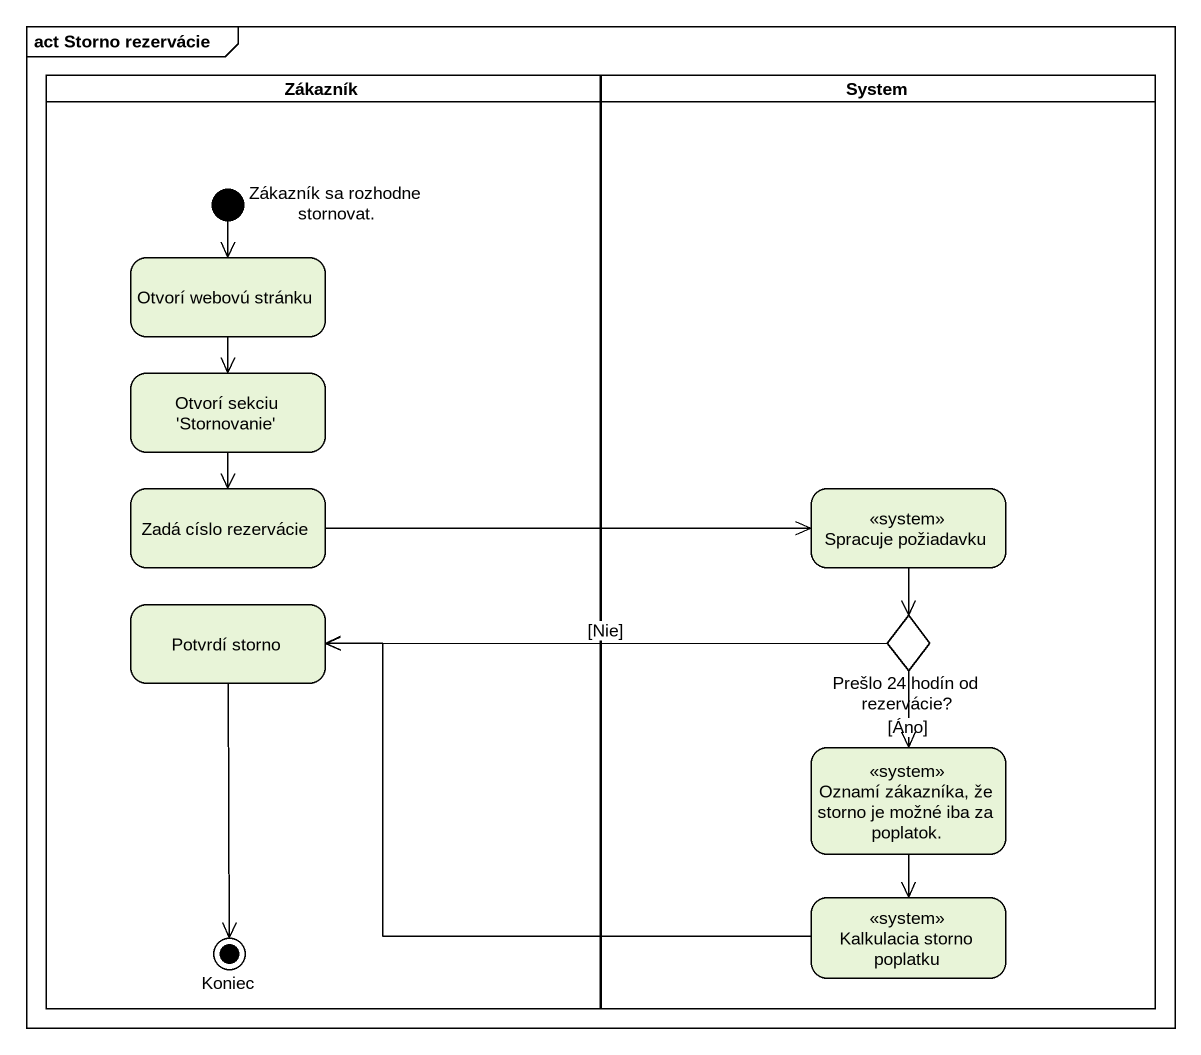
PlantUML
@startuml
mainframe act Storno rezervácie
hide empty description
state Zákazník <<partition>> {
  state "Zákazník sa rozhodne stornovat." as Zákazník_sa_rozhodne <<start>>
  state "Otvorí webovú stránku" as Otvorí_webovú_stránku
  state "Otvorí sekciu 'Stornovanie'" as Otvorí_sekciu_Stornovanie
  state "Zadá císlo rezervácie" as Zadá_císlo_rezervácie
  state "Potvrdí storno" as Potvrdí_storno
  state Koniec <<end>>
}
state System <<partition>> {
  state "Spracuje požiadavku" as Spracuje_požiadavku <<system>>
  state "Prešlo 24 hodín od rezervácie?" as Prešlo_24_hodín_od <<choice>>
  state "Oznamí zákazníka, že storno je možné iba za poplatok." as Oznamí_zákazníka_že_storno <<system>>
  state "Kalkulacia storno poplatku" as Kalkulacia_storno_poplatku <<system>>
}
Zákazník_sa_rozhodne --> Otvorí_webovú_stránku
Otvorí_webovú_stránku --> Otvorí_sekciu_Stornovanie
Otvorí_sekciu_Stornovanie --> Zadá_císlo_rezervácie
Zadá_císlo_rezervácie -right-> Spracuje_požiadavku
Spracuje_požiadavku --> Prešlo_24_hodín_od
Potvrdí_storno --> Koniec
Prešlo_24_hodín_od -left-> Potvrdí_storno : [Nie]
Prešlo_24_hodín_od --> Oznamí_zákazníka_že_storno : [Áno]
Oznamí_zákazníka_že_storno --> Kalkulacia_storno_poplatku
Kalkulacia_storno_poplatku -left-> Potvrdí_storno
@enduml
